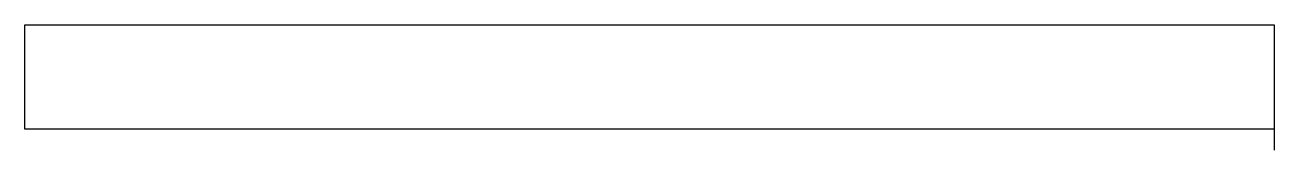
# Model space of a CAD drawing. Header units: inches. Extents: x -5.9 to 0.1, y 0 to 0.6.
import ezdxf

# ---------------------------------------------------------------- set-up
doc = ezdxf.new("R2010")
doc.units = ezdxf.units.IN
doc.header["$MEASUREMENT"] = 0

msp = doc.modelspace()

# ---------------------------------------------------------------- linework, layer by layer
msp.add_line((0.1, 0.6), (0.1, 0))
msp.add_lwpolyline([(0.1, 0.1004), (-5.9, 0.1004), (-5.9, 0.6004), (0.1, 0.6004)], close=True)

doc.saveas('drawing.dxf')
